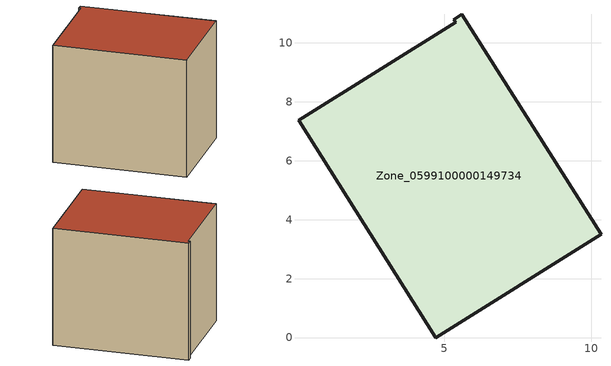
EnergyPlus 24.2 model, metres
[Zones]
Zone_0599100000149734
 floor ground (C_G): 5.4,10.69 5.33,10.79 5.6,10.96 10.32,3.5 4.71,0 0.06,7.37 z0
 wall outside (C_F): 10.32,3.5 5.6,10.96 5.33,10.79 5.4,10.69 0.06,7.37 4.71,0 10.32,3.5 z0:7.92
 roof outside (C_R): 5.33,10.79 5.4,10.69 0.06,7.37 4.71,0 10.32,3.5 5.6,10.96 z7.92
[BUILDING]
Pand.0599100000149734: North Axis=0; Terrain=City; Loads Convergence Tolerance Value=0.04; Temperature Convergence Tolerance Value=0.4; Solar Distribution=FullExterior; Maximum Number of Warmup Days=25; Minimum Number of Warmup Days=1
[Site:Location]
Rotterdam.The.Hague.AP_ZH_NLD Design_Conditions: Latitude=51.96; Longitude=4.45; Time Zone=1; Elevation=-4.5
[SITE:GROUNDTEMPERATURE:BUILDINGSURFACE]
18, 18, 18, 18, 18, 18, 18, 18, 18, 18, 18, 18
[MATERIAL] Thermal Absorptance=0.9; Solar Absorptance=0.7; Visible Absorptance=0.7
Name | Roughness | Thickness | Conductivity | Density | Specific Heat
G.TI.1946-1964 | MediumSmooth | 0.15 | 1 | 540 | 1210
F.TI.1946-1964 | Rough | 0.3 | 0.857143 | 1920 | 840
R.TI.1946-1964 | MediumRough | 0.2 | 0.277778 | 1500 | 1000
[CONSTRUCTION]
C_G: G.TI.1946-1964
C_F: F.TI.1946-1964
C_R: R.TI.1946-1964
[ZONE]
Zone_0599100000149734: Type=1; Multiplier=1; Ceiling Height=Autocalculate; Volume=Autocalculate; Floor Area=autocalculate; Part of Total Floor Area=Yes
[ZONEINFILTRATION:DESIGNFLOWRATE]
Infil_Zone_0599100000149734: Zone or ZoneList or Space or SpaceList=Zone_0599100000149734; Schedule=AlwaysOn; Design Flow Rate Calculation Method=Flow/Area; Flow Rate per Floor Area=0.003; Constant Term Coefficient=1; Temperature Term Coefficient=0; Velocity Term Coefficient=0; Velocity Squared Term Coefficient=0
[HVACTEMPLATE:ZONE:IDEALLOADSAIRSYSTEM]
Zone_0599100000149734: Maximum Heating Supply Air Temperature=50; Minimum Cooling Supply Air Temperature=13; Maximum Heating Supply Air Humidity Ratio=0.0156; Minimum Cooling Supply Air Humidity Ratio=0.0077; Heating Limit=NoLimit; Cooling Limit=NoLimit; Dehumidification Control Type=ConstantSensibleHeatRatio; Cooling Sensible Heat Ratio=0.7; Dehumidification Setpoint=60; Humidification Control Type=None; Humidification Setpoint=30; Outdoor Air Method=None; Outdoor Air Flow Rate per Person=0.00944; Outdoor Air Flow Rate per Zone Floor Area=0; Outdoor Air Flow Rate per Zone=0; Demand Controlled Ventilation Type=None; Outdoor Air Economizer Type=NoEconomizer; Heat Recovery Type=None; Sensible Heat Recovery Effectiveness=0.7; Latent Heat Recovery Effectiveness=0.65
[ZONECONTROL:THERMOSTAT]
ThermostatControl_Zone_0599100000149734: Zone or ZoneList=Zone_0599100000149734; Control Type Schedule=DualSetpointControlType; Control 1=Thermostat_Zone_0599100000149734; Temperature Difference Between Cutout And Setpoint=0
[THERMOSTATSETPOINT:DUALSETPOINT]
Thermostat_Zone_0599100000149734: Heating Setpoint Temperature Schedule=HeatingSetpoint_Zone_0599100000149734; Cooling Setpoint Temperature Schedule=CoolingSetpoint_Zone_0599100000149734
[SCHEDULE:COMPACT]
HeatingSetpoint_Zone_0599100000149734: Through: 12/31, For: AllDays, Until: 24:00, 21
CoolingSetpoint_Zone_0599100000149734: Through: 12/31, For: AllDays, Until: 24:00, 24
DualSetpointControlType: Through: 12/31, For: AllDays, Until: 24:00, 4
AlwaysOn: Through: 12/31, For: AllDays, Until: 24:00, 1
